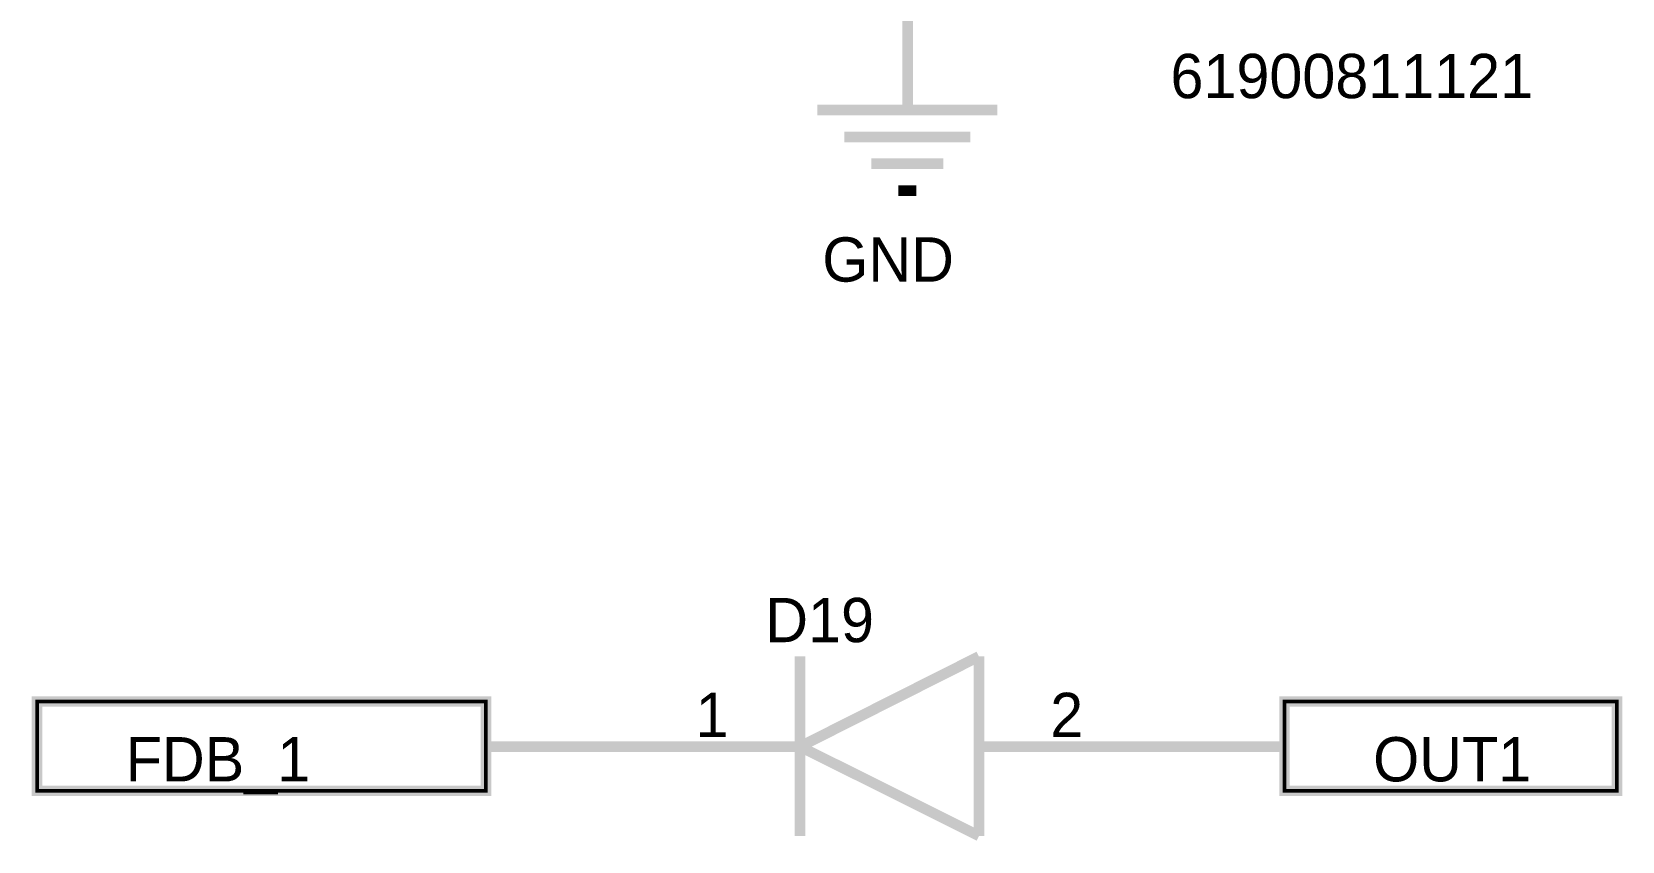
# Model space of a CAD drawing. Header units: millimetres. Extents: x 0 to 800, y 0 to 567.
# Drawn here: x 583.3 to 628.31, y 497.17 to 520.1 of the extents above; entities that cross this region are included whole.
import ezdxf

# ---------------------------------------------------------------- set-up
doc = ezdxf.new("R2010")
doc.units = ezdxf.units.MM
doc.layers.add('Sheet', color=255, linetype='Continuous')

msp = doc.modelspace()

# ---------------------------------------------------------------- linework, layer by layer
at = {"layer": 'Sheet', "const_width": 0.3}
for points in [[(608.094, 520.435), (608.094, 517.882)], [(605.54, 517.882), (610.625, 517.882)], [(606.302, 517.12), (609.863, 517.12)], [(607.064, 516.359), (609.102, 516.359)], [(607.825, 515.597), (608.34, 515.597)], [(605.048, 497.32), (605.048, 502.404)], [(610.11, 502.404), (605.048, 499.851)], [(610.11, 497.32), (610.11, 502.404)], [(599.963, 499.851), (596.155, 499.851)], [(605.048, 499.851), (599.963, 499.851)], [(605.048, 499.851), (604.286, 499.851)], [(610.11, 497.32), (605.048, 499.851)], [(610.11, 499.851), (615.194, 499.851)], [(610.11, 499.851), (610.871, 499.851)], [(615.194, 499.851), (618.756, 499.851)]]:
    msp.add_lwpolyline(points, dxfattribs=at)
at = {"layer": 'Sheet'}
for points, const_width in [([(583.455, 498.597), (583.455, 501.128), (596.155, 501.128), (596.155, 498.597), (583.455, 498.597)], 0.3), ([(583.455, 501.128), (583.455, 498.597), (596.155, 498.597), (596.155, 501.128), (583.455, 501.128), (583.455, 501.128)], 0.0991), ([(618.756, 498.597), (618.756, 501.128), (628.164, 501.128), (628.164, 498.597), (618.756, 498.597)], 0.3), ([(618.756, 501.128), (618.756, 498.597), (628.164, 498.597), (628.164, 501.128), (618.756, 501.128), (618.756, 501.128)], 0.0991)]:
    msp.add_lwpolyline(points, close=True, dxfattribs=dict(at, const_width=const_width))

# ---------------------------------------------------------------- texts
for s, height, p in [('61900811121', 1.25433, (615.53, 518.218)), ('GND', 1.2543, (605.675, 513.021)), ('D19', 1.2543, (604.062, 502.808)), ('1', 1.254, (602.091, 500.12)), ('2', 1.254, (612.126, 500.12)), ('FDB_1', 1.2543, (585.963, 498.865)), ('OUT1', 1.2543, (621.265, 498.865))]:
    msp.add_text(s, height=height, dxfattribs=at).set_placement(p)

doc.saveas('drawing.dxf')
